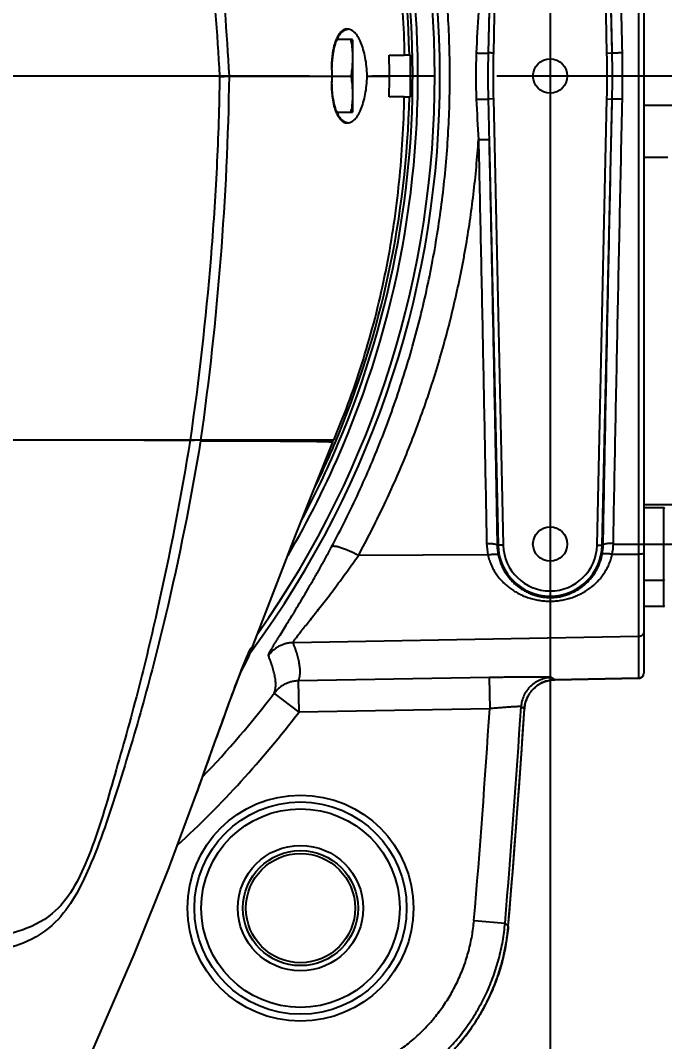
# Model space of a CAD drawing. Header units: millimetres. Extents: x 4086 to 8300, y 123 to 1549.
# Drawn here: x 7006.03 to 7021.51, y 458.27 to 482.81 of the extents above; entities that cross this region are included whole.
import ezdxf

# ---------------------------------------------------------------- set-up
doc = ezdxf.new("R2010")
doc.units = ezdxf.units.MM
doc.linetypes.add('CENTER', pattern=[0.6, 0.375, -0.075, 0.075, -0.075])
for name, color, linetype in [('中心线', 7, 'Continuous'), ('外形图', 7, 'Continuous'), ('尺寸标注', 7, 'Continuous')]:
    doc.layers.add(name, color=color, linetype=linetype)
doc.styles.add('思源黑', font='SourceHanSansCN-Normal.ttf')
doc.dimstyles.new('尺寸标注_1_4比例', dxfattribs={"dimtxt": 7, "dimasz": 6, "dimexe": 2, "dimexo": 1.5, "dimgap": 1, "dimtad": 1, "dimdec": 1, "dimlfac": 4, "dimdsep": 46, "dimtxsty": '思源黑', "dimcen": 0.09, "dimadec": 0, "dimazin": 0, "dimtp": 0.01, "dimtm": 0.01, "dimtfac": 1, "dimtdec": 1, "dimtofl": 0, "dimtmove": 0, "dimatfit": 3, "dimfxl": 1, "dimtolj": 1, "dimarcsym": 0})

# ---------------------------------------------------------------- blocks, each defined once
blk = doc.blocks.new('*D976')
at = {"layer": 'Defpoints', "color": 0}
for p in [(6980.264, 500.226), (7018.764, 492.726), (7018.764, 429.852)]:
    blk.add_point(p, dxfattribs=at)
at = {"layer": '尺寸标注', "color": 0, "lineweight": -2}
for p, q in [((6980.264, 498.726), (6980.264, 427.852)), ((7018.764, 491.226), (7018.764, 427.852)), ((6986.264, 429.852), (7012.764, 429.852))]:
    blk.add_line(p, q, dxfattribs=at)
at = {"layer": '尺寸标注', "color": 0}
for points in [[(6986.264, 430.852), (6986.264, 428.852), (6980.264, 429.852)], [(7012.764, 428.852), (7012.764, 430.852), (7018.764, 429.852)]]:
    blk.add_solid(points, dxfattribs=at)
at = {"layer": '尺寸标注', "color": 0, "insert": (6999.514, 434.414), "char_height": 7, "attachment_point": 5, "style": '思源黑'}
blk.add_mtext('\\A1;154', dxfattribs=at)
blk = doc.blocks.new('*D977')
at = {"layer": 'Defpoints', "color": 0}
for p in [(7018.764, 492.731), (7018.764, 470.221), (7046.821, 470.221)]:
    blk.add_point(p, dxfattribs=at)
at = {"layer": '尺寸标注', "color": 0, "lineweight": -2}
for p, q in [((7020.264, 492.731), (7048.821, 492.731)), ((7046.821, 486.731), (7046.821, 476.221)), ((7020.264, 470.221), (7048.821, 470.221))]:
    blk.add_line(p, q, dxfattribs=at)
at = {"layer": '尺寸标注', "color": 0}
for points in [[(7047.821, 486.731), (7045.821, 486.731), (7046.821, 492.731)], [(7045.821, 476.221), (7047.821, 476.221), (7046.821, 470.221)]]:
    blk.add_solid(points, dxfattribs=at)
at = {"layer": '尺寸标注', "color": 0, "insert": (7042.196, 481.476), "char_height": 7, "attachment_point": 5, "rotation": 90, "style": '思源黑'}
blk.add_mtext('\\A1;90', dxfattribs=at)

msp = doc.modelspace()

# ---------------------------------------------------------------- linework, layer by layer
at = {"layer": '中心线', "linetype": 'CENTER', "ltscale": 20}
msp.add_line((7036.9807, 481.4763), (6843.6609, 481.4763), dxfattribs=at)
at = {"layer": '外形图'}
for p, q in [((7020.8912, 495.9513), (7020.8912, 467.0012)), ((7021.014, 495.8266), (7021.014, 467.1262)), ((7017.5122, 492.7541), (7017.2742, 482.0309)), ((7017.6371, 492.7513), (7017.3991, 482.0282)), ((7020.1289, 482.0281), (7019.8909, 492.7513)), ((7020.2539, 482.0309), (7020.0159, 492.7541)), ((7017.2954, 483.0163), (7017.2742, 482.0309)), ((7014.0106, 482.3513), (7013.642, 482.3513)), ((7014.014, 482.3383), (7014.0106, 482.3513)), ((7014.014, 482.3383), (7014.014, 480.6142)), ((7020.1289, 482.0281), (7020.2539, 482.0309)), ((7020.255, 482.0309), (7020.2539, 482.0309)), ((7014.8931, 481.9763), (7015.2591, 481.9763)), ((7015.4061, 481.9763), (7015.2591, 481.9763)), ((7010.8194, 481.4763), (7000.5261, 481.4763)), ((7011.0472, 481.4763), (7013.9778, 481.4763)), ((7014.3674, 481.4763), (7014.9038, 481.4763)), ((7015.2591, 480.9763), (7014.8931, 480.9763)), ((7015.2591, 480.9763), (7015.4061, 480.9763)), ((7017.3991, 480.9244), (7017.2742, 480.9216)), ((7017.3991, 480.9244), (7017.6371, 470.2013)), ((7019.8909, 470.2013), (7020.1289, 480.9244)), ((7020.0159, 470.1985), (7020.2539, 480.9216)), ((7020.1289, 480.9244), (7020.2539, 480.9216)), ((7020.2548, 480.9216), (7020.2539, 480.9216)), ((7014.0106, 480.6013), (7013.642, 480.6013)), ((7014.0106, 480.6013), (7014.0118, 480.6056)), ((7014.0118, 480.6056), (7014.0129, 480.6099)), ((7014.0129, 480.6099), (7014.014, 480.6142)), ((7021.014, 480.7763), (7021.8389, 480.7763)), ((7017.2956, 479.9493), (7017.5122, 470.1985)), ((7013.5629, 472.7263), (7013.6698, 472.9875)), ((7013.553, 472.7263), (6998.935, 472.7263)), ((7008.9959, 472.7263), (7010.2193, 472.7263)), ((7011.9323, 472.7263), (7013.5629, 472.7263)), ((7013.5437, 472.6791), (7013.553, 472.7263)), ((7021.014, 471.1764), (7021.839, 471.1763)), ((7021.489, 471.1013), (7021.014, 471.1013)), ((7021.489, 471.1013), (7021.489, 468.7263)), ((7017.6371, 470.2013), (7017.4917, 470.198)), ((7019.8909, 470.2013), (7020.0373, 470.198)), ((7017.2683, 469.9666), (7014.156, 469.9553)), ((7020.8912, 469.9798), (7020.2542, 469.9775)), ((7021.489, 469.3513), (7021.014, 469.3513)), ((7021.489, 468.7263), (7021.014, 468.7263)), ((7020.8912, 468.0012), (7012.5871, 467.8563)), ((7011.5459, 467.6593), (7011.5591, 467.6846)), ((7011.5591, 467.6846), (7011.5616, 467.689)), ((7011.3211, 467.1248), (7011.3971, 467.2682)), ((7017.2976, 467.0185), (7012.7161, 466.9385)), ((7012.7292, 466.1888), (7012.7161, 466.9385)), ((7017.2976, 467.0185), (7017.3107, 466.2688)), ((7018.8794, 466.9661), (7020.8912, 467.0012)), ((7020.8912, 467.0012), (7018.8794, 466.9661)), ((7012.7292, 466.1888), (7012.1337, 466.6447)), ((7017.3107, 466.2688), (7012.7292, 466.1888)), ((7009.599, 462.4438), (7009.6038, 462.4561)), ((7016.9338, 461.1813), (7017.6808, 461.118)), ((7017.7567, 461.0405), (7017.6808, 461.118))]:
    msp.add_line(p, q, dxfattribs=at)
for points in [[(7011.571, 467.6465), (7011.6834, 467.9393), (7012.6454, 470.4291), (7013.5438, 472.6792)], [(7011.3815, 467.2779), (7011.4269, 467.3896), (7011.4692, 467.4902), (7011.5071, 467.5768), (7011.5385, 467.6442), (7011.5459, 467.6593)], [(7011.3971, 467.2682), (7011.4643, 467.4032), (7011.5201, 467.5238), (7011.5638, 467.6279), (7011.571, 467.6464)], [(7010.6998, 465.4382), (7010.7785, 465.6571), (7010.854, 465.8666), (7010.9262, 466.0661), (7010.9949, 466.2549), (7011.0599, 466.4323), (7011.1207, 466.5969), (7011.1776, 466.7493), (7011.2315, 466.8923), (7011.2835, 467.0281), (7011.3335, 467.1569), (7011.3815, 467.2779)], [(7020.8912, 467.0012), (7020.8935, 467.0013), (7020.8961, 467.0014), (7020.8986, 467.0015), (7020.9011, 467.0018), (7020.9036, 467.002), (7020.9061, 467.0023), (7020.9086, 467.0027), (7020.9111, 467.0031), (7020.9136, 467.0036), (7020.9161, 467.0041), (7020.9185, 467.0047), (7020.921, 467.0053), (7020.9234, 467.006), (7020.9258, 467.0067), (7020.9282, 467.0075), (7020.9306, 467.0083), (7020.933, 467.0092), (7020.9354, 467.0101), (7020.9377, 467.011), (7020.94, 467.012), (7020.9423, 467.0131), (7020.9446, 467.0142), (7020.9468, 467.0153), (7020.9491, 467.0165), (7020.9513, 467.0178), (7020.9534, 467.0191), (7020.9556, 467.0204), (7020.9577, 467.0217), (7020.9598, 467.0232), (7020.9619, 467.0246), (7020.9639, 467.0261), (7020.9659, 467.0276), (7020.9679, 467.0292), (7020.9698, 467.0308), (7020.9718, 467.0325), (7020.9736, 467.0342), (7020.9755, 467.0359), (7020.9773, 467.0377), (7020.9791, 467.0395), (7020.9808, 467.0413), (7020.9825, 467.0432), (7020.9841, 467.0451), (7020.9858, 467.047), (7020.9873, 467.049), (7020.9889, 467.051), (7020.9904, 467.053), (7020.9918, 467.0551), (7020.9933, 467.0572), (7020.9946, 467.0593), (7020.996, 467.0615), (7020.9973, 467.0636), (7020.9985, 467.0658), (7020.9997, 467.0681), (7021.0008, 467.0703), (7021.0019, 467.0726), (7021.003, 467.0749), (7021.004, 467.0772), (7021.005, 467.0795), (7021.0059, 467.0819), (7021.0068, 467.0842), (7021.0076, 467.0866), (7021.0084, 467.089), (7021.0091, 467.0915), (7021.0098, 467.0939), (7021.0104, 467.0963), (7021.011, 467.0988), (7021.0115, 467.1013), (7021.012, 467.1037), (7021.0124, 467.1062), (7021.0128, 467.1087), (7021.0131, 467.1112), (7021.0134, 467.1138), (7021.0136, 467.1163), (7021.0138, 467.1188), (7021.0139, 467.1213), (7021.014, 467.1238), (7021.014, 467.1262)], [(7018.1441, 466.2638), (7018.1447, 466.2733), (7018.1455, 466.2829), (7018.1465, 466.2926), (7018.1475, 466.3022), (7018.1487, 466.3119), (7018.15, 466.3215), (7018.1514, 466.3312), (7018.153, 466.3408), (7018.1547, 466.3504), (7018.1565, 466.36), (7018.1584, 466.3696), (7018.1605, 466.3791), (7018.1626, 466.3886), (7018.1649, 466.3981), (7018.1674, 466.4075), (7018.1699, 466.4169), (7018.1726, 466.4263), (7018.1753, 466.4356), (7018.1782, 466.4449), (7018.1812, 466.4541), (7018.1844, 466.4632), (7018.1876, 466.4724), (7018.191, 466.4814), (7018.1944, 466.4905), (7018.198, 466.4995), (7018.2018, 466.5084), (7018.2056, 466.5173), (7018.2096, 466.5262), (7018.2136, 466.535), (7018.2178, 466.5438), (7018.2221, 466.5525), (7018.2265, 466.5612), (7018.2311, 466.5698), (7018.2357, 466.5784), (7018.2405, 466.5868), (7018.2453, 466.5953), (7018.2503, 466.6036), (7018.2553, 466.6119), (7018.2605, 466.6201), (7018.2658, 466.6282), (7018.2712, 466.6363), (7018.2767, 466.6443), (7018.2822, 466.6522), (7018.2879, 466.6601), (7018.2937, 466.6679), (7018.2997, 466.6756), (7018.3057, 466.6833), (7018.3118, 466.6909), (7018.318, 466.6983), (7018.3243, 466.7058), (7018.3307, 466.7131), (7018.3372, 466.7204), (7018.3438, 466.7275), (7018.3504, 466.7346), (7018.3572, 466.7416), (7018.3641, 466.7485), (7018.371, 466.7553), (7018.378, 466.762), (7018.3851, 466.7686), (7018.3923, 466.7751), (7018.3995, 466.7815), (7018.4069, 466.7878), (7018.4143, 466.794), (7018.4219, 466.8002), (7018.4295, 466.8062), (7018.4372, 466.8122), (7018.4449, 466.818), (7018.4528, 466.8238), (7018.4607, 466.8295), (7018.4687, 466.835), (7018.4768, 466.8405), (7018.4849, 466.8458), (7018.4931, 466.851), (7018.5014, 466.8562), (7018.5097, 466.8612), (7018.5181, 466.8661), (7018.5265, 466.8709), (7018.535, 466.8755), (7018.5436, 466.8801), (7018.5522, 466.8846), (7018.5609, 466.8889), (7018.5696, 466.8932), (7018.5784, 466.8973), (7018.5873, 466.9013), (7018.5962, 466.9052), (7018.6051, 466.909), (7018.6142, 466.9126), (7018.6232, 466.9162), (7018.6323, 466.9196), (7018.6415, 466.9229), (7018.6506, 466.9261), (7018.6599, 466.9292), (7018.6691, 466.9322), (7018.6784, 466.935), (7018.6877, 466.9377), (7018.697, 466.9403), (7018.7064, 466.9427), (7018.7158, 466.9451), (7018.7253, 466.9473), (7018.7348, 466.9494), (7018.7443, 466.9514), (7018.7539, 466.9533), (7018.7634, 466.955), (7018.7731, 466.9566), (7018.7827, 466.9581), (7018.7924, 466.9595), (7018.802, 466.9607), (7018.8117, 466.9618), (7018.8214, 466.9628), (7018.8311, 466.9637), (7018.8408, 466.9644), (7018.8505, 466.965), (7018.8602, 466.9655), (7018.8699, 466.9658), (7018.8794, 466.9661)], [(7017.7568, 461.0405), (7017.7967, 461.5154), (7017.8357, 461.9904), (7017.8737, 462.4654), (7017.9108, 462.9403), (7017.947, 463.4153), (7017.9822, 463.8901), (7018.0164, 464.365), (7018.0498, 464.8398), (7018.0821, 465.3146), (7018.1136, 465.7893), (7018.1441, 466.2638)], [(7010.2491, 464.1846), (7010.3491, 464.4614), (7010.4432, 464.7229), (7010.6998, 465.4382)], [(7007.5646, 457.5883), (7008.7625, 460.3639), (7009.6038, 462.4561)], [(7016.5983, 458.2424), (7016.6243, 458.2734), (7016.65, 458.3047), (7016.6754, 458.3361), (7016.7006, 458.3678), (7016.7255, 458.3997), (7016.7502, 458.4318), (7016.7747, 458.4641), (7016.7988, 458.4966), (7016.8227, 458.5292), (7016.8464, 458.5621), (7016.8698, 458.5952), (7016.8929, 458.6284), (7016.9157, 458.6619), (7016.9382, 458.6955), (7016.9605, 458.7292), (7016.9825, 458.7632), (7017.0042, 458.7973), (7017.0257, 458.8317), (7017.0469, 458.8662), (7017.0678, 458.9009), (7017.0884, 458.9357), (7017.1087, 458.9707), (7017.1288, 459.0059), (7017.1485, 459.0412), (7017.168, 459.0767), (7017.1872, 459.1124), (7017.2061, 459.1482), (7017.2247, 459.1841), (7017.243, 459.2202), (7017.261, 459.2564), (7017.2787, 459.2928), (7017.2962, 459.3294), (7017.3133, 459.3661), (7017.3302, 459.4029), (7017.3467, 459.4399), (7017.363, 459.477), (7017.3789, 459.5142), (7017.3945, 459.5515), (7017.4099, 459.589), (7017.4249, 459.6266), (7017.4396, 459.6643), (7017.454, 459.7021), (7017.4682, 459.74), (7017.482, 459.7781), (7017.4955, 459.8163), (7017.5087, 459.8546), (7017.5215, 459.8929), (7017.5341, 459.9314), (7017.5464, 459.97), (7017.5583, 460.0087), (7017.5699, 460.0475), (7017.5812, 460.0864), (7017.5922, 460.1253), (7017.6029, 460.1644), (7017.6133, 460.2035), (7017.6233, 460.2428), (7017.6331, 460.2821), (7017.6425, 460.3215), (7017.6516, 460.3609), (7017.6604, 460.4005), (7017.6688, 460.4401), (7017.6769, 460.4797), (7017.6847, 460.5195), (7017.6922, 460.5593), (7017.6994, 460.5991), (7017.7062, 460.639), (7017.7128, 460.679), (7017.719, 460.719), (7017.7248, 460.7591), (7017.7304, 460.7992), (7017.7356, 460.8394), (7017.7405, 460.8796), (7017.7451, 460.9198), (7017.7493, 460.9601), (7017.7532, 461.0004), (7017.7568, 461.0405)]]:
    msp.add_lwpolyline(points, dxfattribs=at)
for centre, radius in [((7018.764, 481.4763), 0.4125), ((7018.764, 470.2263), 0.4125), ((7012.764, 461.4763), 2.7165), ((7012.764, 461.4763), 2.5511), ((7012.764, 461.4763), 2.3858), ((7012.764, 461.4763), 1.5073), ((7012.764, 461.4763), 1.3824), ((7012.764, 461.4763), 1.3125)]:
    msp.add_circle(centre, radius, dxfattribs=at)
for centre, radius, start, end in [((6992.764, 481.4763), 23.3524, 323.61323, 36.38561), ((6992.764, 481.4763), 23.2275, 324.77984, 35.227), ((6992.764, 481.4763), 22.8218, 337.04853, 30.339), ((6992.764, 481.4763), 22.6968, 337.05032, 28.08051), ((6992.764, 481.4763), 22.6214, 1.26651, 26.07635), ((7067.2154, 479.802), 50.2768, 176.33992, 177.45982), ((7014.547, 481.9532), 0.9889, 156.24134, 157.9456), ((7010.3906, 481.7967), 3.6297, 7.48154, 8.78829), ((7029.4347, 481.4783), 12.4589, 177.46056, 182.58046), ((7042.2636, 481.476), 24.9955, 178.72792, 181.27088), ((6995.2638, 481.4763), 24.9963, 358.72854, 1.27146), ((6995.0278, 481.4808), 25.2333, 358.73018, 1.24922), ((6995.3018, 481.4783), 25.2048, 358.72306, 1.25642), ((6984.9682, 481.0822), 29.9382, 0.75425, 1.71138), ((6992.764, 481.4763), 22.6476, 358.73496, 1.26504), ((6995.2638, 481.4763), 24.8712, 358.72854, 1.27146), ((6984.9682, 481.8704), 29.9382, 358.28862, 359.24575), ((6992.764, 481.4763), 22.6214, 337.05424, 358.73349), ((7066.9761, 483.1698), 50.0384, 182.58005, 183.68924), ((7014.5463, 480.9991), 0.9881, 202.05543, 203.76094), ((7010.3906, 481.1558), 3.6297, 351.21171, 352.51846), ((6992.764, 481.4763), 22.8218, 329.68117, 337.04805), ((6992.764, 481.4763), 22.6968, 331.97271, 337.04983), ((6992.764, 481.4763), 22.6214, 334.06962, 337.05376), ((7021.489, 471.0763), 0.025, 0, 90), ((7018.7458, 470.2713), 1.5086, 181.06946, 191.65383), ((7018.7654, 470.2208), 1.2739, 181.02323, 191.55338), ((7018.764, 470.2263), 1.2521, 181.27146, 358.72854), ((7018.764, 470.2263), 1.1272, 181.27146, 358.72854), ((7018.7636, 470.2208), 1.2739, 348.8624, 358.97627), ((7018.7746, 470.2714), 1.5086, 348.76537, 358.93012), ((7021.489, 469.3763), 0.025, 270, 0), ((7021.489, 468.7513), 0.025, 270, 0), ((7010.3384, 468.1211), 1.3208, 339.16896, 340.51799), ((7020.8891, 467.1262), 0.1249, 270.99042, 359.98034), ((6992.764, 481.4763), 24.3959, 316.33032, 322.55844), ((6992.764, 481.4763), 25.1459, 312.68069, 322.55844), ((6776.1507, 481.5799), 241.6456, 355.157592, 356.367199), ((6776.1538, 481.58), 242.3922, 355.157499, 356.389412), ((6776.334, 481.5667), 242.2937, 355.14031, 356.378891), ((6694.7069, 578.1104), 335.4781, 340.148049, 340.325993)]:
    msp.add_arc(centre, radius, start, end, dxfattribs=at)
for points, knots in [([(7005.3999, 502.409), (7005.5871, 502.3525), (7005.8727, 502.2406), (7006.2399, 502.0206), (7006.5349, 501.7841), (7006.8379, 501.4558), (7007.1392, 501.0107), (7007.4234, 500.4476), (7007.6379, 499.9121), (7007.8037, 499.4518), (7007.967, 498.9742), (7008.1623, 498.3673), (7008.3812, 497.629), (7008.6575, 496.6322), (7008.9777, 495.3746), (7009.3275, 493.8543), (7009.6467, 492.3252), (7010.0346, 490.2772), (7010.4499, 487.7036), (7010.828, 484.5977), (7010.9901, 482.5176), (7011.0472, 481.4763)], [0, 0, 0, 0, 0.0263132, 0.0409617, 0.0574863, 0.0770058, 0.1008637, 0.1295655, 0.1617146, 0.1784516, 0.1953936, 0.2296437, 0.2642331, 0.2990144, 0.3688452, 0.4388497, 0.5089314, 0.5790488, 0.719333, 0.8596601, 1, 1, 1, 1]), ([(7005.1963, 502.1105), (7005.292, 502.0834), (7005.4872, 502.0208), (7005.7832, 501.9019), (7006.091, 501.743), (7006.413, 501.526), (7006.678, 501.2833), (7006.8881, 501.0357), (7007.0494, 500.8063), (7007.2036, 500.5407), (7007.4016, 500.1345), (7007.5723, 499.6934), (7007.7301, 499.2338), (7007.8847, 498.7587), (7008.0687, 498.156), (7008.274, 497.4236), (7008.5324, 496.4361), (7008.8315, 495.1914), (7009.1586, 493.6881), (7009.4583, 492.1772), (7009.7335, 490.6608), (7009.9851, 489.1397), (7010.2878, 487.106), (7010.5996, 484.5539), (7010.7621, 482.503), (7010.8187, 481.4763)], [0, 0, 0, 0, 0.0135008, 0.0278092, 0.0432562, 0.0604471, 0.0803713, 0.0918113, 0.1044718, 0.1184023, 0.1334537, 0.1657748, 0.182519, 0.199435, 0.2335946, 0.2680577, 0.3026861, 0.3721761, 0.4418196, 0.5115318, 0.5812764, 0.6510406, 0.72082, 0.8604033, 1, 1, 1, 1]), ([(7013.5111, 470.1579), (7013.7408, 470.5856), (7014.1747, 471.4567), (7014.7454, 472.8024), (7015.234, 474.1844), (7015.6377, 475.5972), (7015.9544, 477.0352), (7016.1824, 478.493), (7016.3207, 479.9643), (7016.3688, 481.4426), (7016.326, 482.9208), (7016.1924, 484.3921), (7015.9688, 485.8501), (7015.6565, 487.2886), (7015.2575, 488.7015), (7014.7743, 490.0837), (7014.2083, 491.431), (7013.7765, 492.3037), (7013.5475, 492.7327)], [0, 0, 0, 0, 0.0619727, 0.1241343, 0.1864662, 0.2489497, 0.311566, 0.3743057, 0.4371635, 0.50008, 0.5629792, 0.62581, 0.6885385, 0.7511376, 0.8135782, 0.8758196, 0.93793, 1, 1, 1, 1]), ([(7020.255, 482.0309), (7020.2354, 482.9306), (7020.2066, 484.2792), (7020.1693, 486.0757), (7020.142, 487.4191), (7020.1153, 488.7588), (7020.0893, 490.0941), (7020.0639, 491.4255), (7020.0471, 492.3118), (7020.0387, 492.7546)], [0, 0, 0, 0, 0.2517047, 0.3772772, 0.5025852, 0.6275484, 0.7520453, 0.8761454, 1, 1, 1, 1]), ([(7020.5006, 482.031), (7020.4809, 482.9272), (7020.4521, 484.2705), (7020.4148, 486.0601), (7020.3875, 487.3984), (7020.3607, 488.7328), (7020.3347, 490.063), (7020.3093, 491.3892), (7020.2926, 492.2721), (7020.2843, 492.7132)], [0, 0, 0, 0, 0.2517067, 0.3772796, 0.5025861, 0.6275494, 0.7520442, 0.8761442, 1, 1, 1, 1]), ([(7013.6698, 489.965), (7013.9284, 489.3338), (7014.3828, 488.044), (7014.8687, 486.0515), (7015.1647, 484.0226), (7015.2457, 482.6582), (7015.2591, 481.9763)], [0, 0, 0, 0, 0.2498787, 0.4999545, 0.7501343, 1, 1, 1, 1]), ([(7013.6259, 482.3535), (7013.642, 482.3922), (7013.6758, 482.4613), (7013.7311, 482.5354), (7013.774, 482.5725), (7013.7977, 482.5883), (7013.8154, 482.5978), (7013.8332, 482.6055), (7013.8485, 482.6094), (7013.8605, 482.6128), (7013.8696, 482.6148), (7013.8794, 482.6132), (7013.8852, 482.6098), (7013.8881, 482.6077)], [0, 0, 0, 0, 0.3216426, 0.5867922, 0.7008651, 0.7540398, 0.8050617, 0.8543281, 0.9020943, 0.9258936, 0.9493345, 0.9731282, 1, 1, 1, 1]), ([(7013.6419, 482.3516), (7013.6575, 482.387), (7013.6901, 482.4505), (7013.7497, 482.5291), (7013.8064, 482.5743), (7013.8531, 482.5945), (7013.8765, 482.5992), (7013.8881, 482.6004)], [0, 0, 0, 0, 0.3179291, 0.58407, 0.8055994, 0.9043496, 1, 1, 1, 1]), ([(7013.8881, 482.6004), (7013.8896, 482.6006), (7013.8953, 482.601), (7013.9011, 482.6013), (7013.9052, 482.6013)], [0, 0, 0, 0, 0.270254, 1, 1, 1, 1]), ([(7014.3674, 481.4763), (7014.3654, 481.5522), (7014.3556, 481.701), (7014.3243, 481.9151), (7014.2783, 482.1099), (7014.2199, 482.2782), (7014.1519, 482.4151), (7014.0766, 482.5175), (7013.9952, 482.5839), (7013.9333, 482.6013), (7013.9052, 482.6013)], [0, 0, 0, 0, 0.176634, 0.3461904, 0.502583, 0.6412853, 0.7595745, 0.856742, 0.9347722, 1, 1, 1, 1]), ([(7013.5218, 481.5891), (7013.5218, 481.6259), (7013.5188, 481.6808), (7013.5171, 481.7537), (7013.5197, 481.8247), (7013.5288, 481.9109), (7013.5406, 482.0113), (7013.5557, 482.1069), (7013.5805, 482.2215), (7013.605, 482.3033), (7013.6259, 482.3535)], [0, 0, 0, 0, 0.1420562, 0.2124757, 0.2815647, 0.4163148, 0.5469024, 0.6719822, 0.7901267, 1, 1, 1, 1]), ([(7013.5214, 481.6109), (7013.5214, 481.6196), (7013.5205, 481.6368), (7013.5204, 481.6626), (7013.5216, 481.6882), (7013.5226, 481.7222), (7013.5247, 481.7643), (7013.529, 481.8305), (7013.5363, 481.9111), (7013.5521, 482.0327), (7013.5787, 482.1716), (7013.6111, 482.2769), (7013.6304, 482.3245)], [0, 0, 0, 0, 0.035664, 0.0711973, 0.106616, 0.1418663, 0.2118178, 0.2809236, 0.4160289, 0.5461252, 0.7876125, 1, 1, 1, 1]), ([(7013.6259, 482.3535), (7013.6267, 482.3511), (7013.6294, 482.3417), (7013.6306, 482.3318), (7013.6304, 482.3245)], [0, 0, 0, 0, 0.2581334, 1, 1, 1, 1]), ([(7016.988, 482.0303), (7017.0057, 482.0298), (7017.0408, 482.029), (7017.0843, 482.0283), (7017.1182, 482.0279), (7017.1421, 482.0277), (7017.1648, 482.0276), (7017.1858, 482.0276), (7017.2051, 482.0277), (7017.2222, 482.0279), (7017.2352, 482.0281), (7017.2443, 482.0283), (7017.2503, 482.0286), (7017.2556, 482.0288), (7017.2603, 482.029), (7017.2643, 482.0293), (7017.2676, 482.0296), (7017.2703, 482.0299), (7017.2722, 482.0302), (7017.2734, 482.0305), (7017.274, 482.0307), (7017.2741, 482.0309), (7017.2742, 482.031)], [0, 0, 0, 0, 0.1853372, 0.3680008, 0.4557386, 0.5397466, 0.6190748, 0.6928261, 0.7601669, 0.8203369, 0.872658, 0.8956878, 0.9165426, 0.9351643, 0.951502, 0.9655117, 0.9771576, 0.9864138, 0.993268, 0.9977379, 0.9991158, 1, 1, 1, 1]), ([(7017.3991, 482.0281), (7017.3911, 482.0284), (7017.3753, 482.0287), (7017.3524, 482.0292), (7017.3313, 482.0297), (7017.3151, 482.0301), (7017.3036, 482.0303), (7017.2963, 482.0305), (7017.29, 482.0306), (7017.2847, 482.0307), (7017.2805, 482.0308), (7017.2776, 482.0309), (7017.2759, 482.0309), (7017.2751, 482.0309), (7017.2745, 482.0309), (7017.2743, 482.0309), (7017.2742, 482.0309)], [0, 0, 0, 0, 0.19298, 0.3787063, 0.5501999, 0.7010154, 0.7668611, 0.8254846, 0.8763337, 0.9189295, 0.9528708, 0.9778381, 0.9868793, 0.9935962, 0.9979723, 1, 1, 1, 1]), ([(7020.5006, 482.031), (7020.4847, 482.0306), (7020.4536, 482.03), (7020.4153, 482.0294), (7020.3861, 482.0291), (7020.3656, 482.0289), (7020.3465, 482.0288), (7020.3288, 482.0288), (7020.3127, 482.0288), (7020.2984, 482.0289), (7020.286, 482.0291), (7020.2769, 482.0293), (7020.2706, 482.0295), (7020.2668, 482.0296), (7020.2634, 482.0298), (7020.2607, 482.03), (7020.2584, 482.0302), (7020.2568, 482.0304), (7020.2558, 482.0306), (7020.2552, 482.0308), (7020.2551, 482.0309), (7020.255, 482.0309)], [0, 0, 0, 0, 0.1937325, 0.3796849, 0.4675925, 0.551032, 0.6292363, 0.7014865, 0.767119, 0.8255311, 0.8761873, 0.9186248, 0.9366381, 0.9524585, 0.9660516, 0.9773883, 0.986447, 0.9932157, 0.9977011, 0.9991079, 1, 1, 1, 1]), ([(7014.014, 481.9138), (7014.014, 481.804), (7014.0037, 481.6575), (7013.9834, 481.5125), (7013.9778, 481.4763)], [0, 0, 0, 0, 0.7495655, 1, 1, 1, 1]), ([(7017.3991, 482.0282), (7017.3971, 481.9362), (7017.394, 481.7523), (7017.3924, 481.4763), (7017.3939, 481.2003), (7017.397, 481.0164), (7017.3991, 480.9244)], [0, 0, 0, 0, 0.2499998, 0.5000002, 0.7500002, 1, 1, 1, 1]), ([(7013.5242, 481.4763), (7013.5233, 481.4987), (7013.5223, 481.5324), (7013.522, 481.5717), (7013.5219, 481.5942), (7013.5213, 481.6053), (7013.5214, 481.6109)], [0, 0, 0, 0, 0.5008992, 0.7507891, 0.8754927, 1, 1, 1, 1]), ([(7010.8194, 481.4763), (7010.809, 480.7444), (7010.7621, 479.2809), (7010.5686, 476.359), (7010.3222, 474.1749), (7010.1106, 472.7263)], [0, 0, 0, 0, 0.2499851, 0.4999764, 1, 1, 1, 1]), ([(7011.0468, 481.4763), (7011.0268, 480.0131), (7010.8856, 477.0874), (7010.5679, 474.1758), (7010.3626, 472.7267)], [0, 0, 0, 0, 0.4999473, 1, 1, 1, 1]), ([(7010.819, 481.4708), (7010.8247, 481.4692), (7010.8365, 481.4669), (7010.8601, 481.4674), (7010.8888, 481.4671), (7010.9221, 481.4679), (7010.9534, 481.4692), (7010.9819, 481.4709), (7011.0071, 481.473), (7011.0284, 481.4753), (7011.0414, 481.477), (7011.0472, 481.4763)], [0, 0, 0, 0, 0.0780622, 0.1557568, 0.3085132, 0.4551603, 0.5927227, 0.7184103, 0.8296808, 0.9243055, 1, 1, 1, 1]), ([(7013.6259, 480.5991), (7013.605, 480.6493), (7013.5711, 480.7621), (7013.5437, 480.9109), (7013.5288, 481.0418), (7013.5193, 481.146), (7013.5143, 481.2535), (7013.5182, 481.3262), (7013.5218, 481.3627)], [0, 0, 0, 0, 0.2101451, 0.4534931, 0.5843202, 0.7190902, 0.8579557, 1, 1, 1, 1]), ([(7013.6304, 480.628), (7013.6112, 480.6756), (7013.5787, 480.7808), (7013.546, 480.9517), (7013.531, 481.0902), (7013.5247, 481.1876), (7013.5227, 481.2297), (7013.5216, 481.2637), (7013.5204, 481.2893), (7013.5205, 481.3151), (7013.5214, 481.3323), (7013.5214, 481.3409)], [0, 0, 0, 0, 0.2124104, 0.4539043, 0.7190614, 0.7881692, 0.8581237, 0.8933759, 0.928797, 0.964333, 1, 1, 1, 1]), ([(7013.5214, 481.3409), (7013.5213, 481.3465), (7013.5219, 481.3578), (7013.522, 481.3803), (7013.5223, 481.4198), (7013.5233, 481.4537), (7013.5242, 481.4763)], [0, 0, 0, 0, 0.1245023, 0.2492028, 0.4990915, 1, 1, 1, 1]), ([(7013.9052, 480.3513), (7013.9333, 480.3513), (7013.9952, 480.3686), (7014.0766, 480.4351), (7014.1519, 480.5374), (7014.2199, 480.6743), (7014.2783, 480.8427), (7014.3243, 481.0374), (7014.3556, 481.2516), (7014.3654, 481.4003), (7014.3674, 481.4763)], [0, 0, 0, 0, 0.0652278, 0.143258, 0.2404255, 0.3587147, 0.497417, 0.6538096, 0.823366, 1, 1, 1, 1]), ([(7013.9778, 481.4763), (7013.9834, 481.44), (7014.0037, 481.2951), (7014.014, 481.1485), (7014.014, 481.0388)], [0, 0, 0, 0, 0.2504346, 1, 1, 1, 1]), ([(7013.6698, 472.9875), (7013.9284, 473.6187), (7014.3828, 474.9085), (7014.8687, 476.901), (7015.1647, 478.9299), (7015.2457, 480.2943), (7015.2591, 480.9763)], [0, 0, 0, 0, 0.2498787, 0.4999545, 0.7501344, 1, 1, 1, 1]), ([(7016.9884, 480.9173), (7017.006, 480.9178), (7017.0411, 480.9185), (7017.0844, 480.9194), (7017.1182, 480.9201), (7017.1421, 480.9205), (7017.1647, 480.9209), (7017.1857, 480.9212), (7017.2049, 480.9215), (7017.222, 480.9217), (7017.237, 480.9219), (7017.2479, 480.9219), (7017.2555, 480.922), (7017.2602, 480.922), (7017.2642, 480.9219), (7017.2676, 480.9219), (7017.2703, 480.9219), (7017.2721, 480.9218), (7017.2732, 480.9218), (7017.2737, 480.9217), (7017.2741, 480.9217), (7017.2743, 480.9216), (7017.2744, 480.9216)], [0, 0, 0, 0, 0.18503, 0.3674094, 0.4550323, 0.5389531, 0.6182274, 0.6919637, 0.7593322, 0.8195751, 0.8720151, 0.9160626, 0.9347805, 0.9512226, 0.9653426, 0.9771009, 0.9864654, 0.9934107, 0.9959707, 0.9979208, 0.9992618, 1, 1, 1, 1]), ([(7017.2742, 480.9216), (7017.276, 480.8406), (7017.2797, 480.6785), (7017.285, 480.4354), (7017.2904, 480.1923), (7017.294, 480.0303), (7017.2958, 479.9493)], [0, 0, 0, 0, 0.2499942, 0.4999966, 0.7499962, 1, 1, 1, 1]), ([(7020.0373, 470.198), (7020.0538, 471.084), (7020.0792, 472.4155), (7020.1142, 474.1938), (7020.1411, 475.534), (7020.1685, 476.8774), (7020.1965, 478.2236), (7020.2252, 479.5719), (7020.2449, 480.4716), (7020.2548, 480.9216)], [0, 0, 0, 0, 0.2478456, 0.3724888, 0.4974892, 0.6227787, 0.7483169, 0.8740872, 1, 1, 1, 1]), ([(7020.5004, 480.9166), (7020.4845, 480.917), (7020.4534, 480.9176), (7020.4083, 480.9186), (7020.3667, 480.9195), (7020.3349, 480.9202), (7020.3125, 480.9206), (7020.2982, 480.9209), (7020.2858, 480.9211), (7020.2754, 480.9213), (7020.268, 480.9215), (7020.2632, 480.9215), (7020.2604, 480.9216), (7020.2582, 480.9216), (7020.2566, 480.9216), (7020.2555, 480.9216), (7020.255, 480.9216), (7020.2548, 480.9216)], [0, 0, 0, 0, 0.1938732, 0.3799689, 0.5514486, 0.7020119, 0.7676852, 0.8261264, 0.8767974, 0.9192318, 0.953039, 0.9666069, 0.9779076, 0.9869152, 0.9936091, 0.9979737, 1, 1, 1, 1]), ([(7020.2829, 470.2432), (7020.2993, 471.125), (7020.3247, 472.4503), (7020.3597, 474.2203), (7020.3865, 475.5543), (7020.4139, 476.8914), (7020.4419, 478.2312), (7020.4707, 479.5732), (7020.4904, 480.4687), (7020.5004, 480.9166)], [0, 0, 0, 0, 0.2478474, 0.3724906, 0.4974906, 0.6227799, 0.748317, 0.8740868, 1, 1, 1, 1]), ([(7013.6259, 480.5991), (7013.6267, 480.6015), (7013.6294, 480.6109), (7013.6306, 480.6208), (7013.6304, 480.628)], [0, 0, 0, 0, 0.2581334, 1, 1, 1, 1]), ([(7013.8881, 480.3448), (7013.8817, 480.3449), (7013.8731, 480.3395), (7013.8603, 480.3386), (7013.8513, 480.3414), (7013.8425, 480.3448), (7013.8304, 480.3488), (7013.8152, 480.3545), (7013.7977, 480.3643), (7013.7739, 480.38), (7013.7448, 480.4052), (7013.7122, 480.4426), (7013.6686, 480.5059), (7013.642, 480.5603), (7013.6259, 480.5991)], [0, 0, 0, 0, 0.0488876, 0.0723173, 0.0960789, 0.120456, 0.1446685, 0.1936332, 0.2447942, 0.298034, 0.4121951, 0.5384295, 0.6781057, 1, 1, 1, 1]), ([(7013.8881, 480.3521), (7013.8765, 480.3533), (7013.8531, 480.3581), (7013.8064, 480.3782), (7013.7497, 480.4234), (7013.6901, 480.5021), (7013.6575, 480.5655), (7013.6419, 480.6009)], [0, 0, 0, 0, 0.0956506, 0.1944009, 0.4159287, 0.6820705, 1, 1, 1, 1]), ([(7013.9052, 480.3513), (7013.9011, 480.3513), (7013.8953, 480.3516), (7013.8896, 480.352), (7013.8881, 480.3521)], [0, 0, 0, 0, 0.7297253, 1, 1, 1, 1]), ([(7014.156, 469.9553), (7014.3636, 470.336), (7014.7587, 471.1098), (7015.2879, 472.3024), (7015.7525, 473.5248), (7016.1506, 474.7733), (7016.4257, 475.8318), (7016.588, 476.5805), (7016.672, 477.0106), (7016.7895, 477.6581), (7016.9332, 478.6362), (7017.0133, 479.5115), (7017.0414, 479.9501)], [0, 0, 0, 0, 0.1240811, 0.2484729, 0.3731503, 0.498087, 0.6232564, 0.6859258, 0.7172796, 0.7486456, 0.8742273, 1, 1, 1, 1]), ([(7017.0414, 479.9501), (7017.0576, 479.9505), (7017.0896, 479.9511), (7017.129, 479.9517), (7017.1593, 479.952), (7017.1805, 479.9521), (7017.2003, 479.9522), (7017.2187, 479.9522), (7017.2355, 479.9521), (7017.2504, 479.9519), (7017.2633, 479.9517), (7017.2728, 479.9514), (7017.2793, 479.9511), (7017.2834, 479.9509), (7017.2869, 479.9507), (7017.2898, 479.9504), (7017.2921, 479.9502), (7017.2938, 479.9499), (7017.2949, 479.9497), (7017.2954, 479.9494), (7017.2956, 479.9493), (7017.2956, 479.9493)], [0, 0, 0, 0, 0.1918786, 0.3770311, 0.464847, 0.5483526, 0.6267451, 0.6992712, 0.7652346, 0.8240024, 0.8750118, 0.9177764, 0.9359375, 0.9518925, 0.9656057, 0.9770472, 0.9861958, 0.9930417, 0.9975992, 0.9990485, 1, 1, 1, 1]), ([(7017.0414, 479.9501), (7017.0503, 479.5427), (7017.0679, 478.7284), (7017.0936, 477.508), (7017.1188, 476.2898), (7017.1517, 474.6706), (7017.1917, 472.6554), (7017.2224, 471.0454), (7017.2374, 470.2432)], [0, 0, 0, 0, 0.125928, 0.2516615, 0.3771706, 0.502442, 0.7520704, 1, 1, 1, 1]), ([(7017.2956, 479.9493), (7017.3045, 479.5399), (7017.3221, 478.722), (7017.3478, 477.496), (7017.373, 476.2722), (7017.4059, 474.6457), (7017.446, 472.6212), (7017.4767, 471.0039), (7017.4917, 470.198)], [0, 0, 0, 0, 0.1259281, 0.251662, 0.3771722, 0.5024436, 0.7520721, 1, 1, 1, 1]), ([(7021.014, 479.5254), (7021.1099, 479.5254), (7021.3015, 479.5257), (7021.4932, 479.5257), (7021.589, 479.5257)], [0, 0, 0, 0, 0.5, 1, 1, 1, 1]), ([(7010.1117, 472.7263), (7009.8877, 471.3412), (7009.4884, 469.2751), (7008.8349, 466.5592), (7008.2677, 464.5623), (7007.7498, 462.782), (7007.0367, 461.3718), (7006.0131, 460.8864), (7005.4409, 460.7906), (7005.1775, 460.7509)], [0, 0, 0, 0, 0.3076479, 0.460868, 0.6129192, 0.7612082, 0.8726041, 0.9415832, 1, 1, 1, 1]), ([(7010.3641, 472.7086), (7010.1287, 471.2965), (7009.7074, 469.1911), (7009.0045, 466.4281), (7008.3951, 464.4074), (7007.8, 462.6047), (7007.0945, 461.2195), (7006.1717, 460.6035), (7005.6223, 460.4902), (7005.3767, 460.4505)], [0, 0, 0, 0, 0.3105598, 0.4652127, 0.6185721, 0.7675031, 0.8795797, 0.9460302, 1, 1, 1, 1]), ([(7010.3641, 472.7086), (7010.7051, 472.708), (7011.208, 472.707), (7011.8633, 472.7051), (7012.3174, 472.7037), (7012.7318, 472.7005), (7013.0485, 472.699), (7013.2659, 472.6927), (7013.4002, 472.6957), (7013.4775, 472.6786), (7013.5378, 472.6917), (7013.5437, 472.6796)], [0, 0, 0, 0, 0.3216171, 0.4743552, 0.6182571, 0.7498352, 0.8657476, 0.9156558, 0.9573157, 0.987286, 1, 1, 1, 1]), ([(7013.5437, 472.6796), (7013.5437, 472.6796), (7013.5438, 472.6794), (7013.5438, 472.6792), (7013.5438, 472.6792)], [0, 0, 0, 0, 0.5084216, 1, 1, 1, 1]), ([(7011.9931, 467.5467), (7011.9929, 467.5472), (7011.9927, 467.5484), (7011.9926, 467.5504), (7011.9928, 467.5528), (7011.9935, 467.5568), (7011.9952, 467.5627), (7011.9982, 467.571), (7012.0022, 467.5808), (7012.0096, 467.597), (7012.0217, 467.621), (7012.0397, 467.6542), (7012.0619, 467.6933), (7012.0881, 467.7382), (7012.1181, 467.7886), (7012.1519, 467.8443), (7012.1891, 467.9052), (7012.2296, 467.971), (7012.2896, 468.0681), (7012.3715, 468.2002), (7012.4768, 468.3706), (7012.5906, 468.5561), (7012.7112, 468.755), (7012.8375, 468.966), (7012.968, 469.1878), (7013.1018, 469.4192), (7013.2377, 469.659), (7013.3748, 469.9059), (7013.4657, 470.0732), (7013.5111, 470.1579)], [0, 0, 0, 0, 0.0005362, 0.0011901, 0.0019774, 0.0029063, 0.0052047, 0.0081047, 0.0116122, 0.015729, 0.0257919, 0.038297, 0.0532031, 0.0704189, 0.0898554, 0.1114296, 0.135065, 0.1606729, 0.1881537, 0.2483403, 0.3148729, 0.3870618, 0.4642356, 0.545765, 0.6310978, 0.7196959, 0.8110385, 0.9046346, 1, 1, 1, 1]), ([(7014.156, 469.9553), (7014.1173, 469.9751), (7014.0413, 470.0124), (7013.9465, 470.0552), (7013.8735, 470.0856), (7013.8221, 470.1056), (7013.7736, 470.1233), (7013.7281, 470.1384), (7013.6861, 470.1509), (7013.6479, 470.1607), (7013.6138, 470.1676), (7013.588, 470.1712), (7013.5696, 470.1724), (7013.5576, 470.1726), (7013.5468, 470.172), (7013.5371, 470.1707), (7013.5287, 470.1687), (7013.5216, 470.1659), (7013.5157, 470.1624), (7013.5125, 470.1594), (7013.5111, 470.1579)], [0, 0, 0, 0, 0.1886924, 0.3678929, 0.4522346, 0.5322194, 0.6072596, 0.6768152, 0.7404023, 0.7976039, 0.8480845, 0.8916146, 0.9107465, 0.9281287, 0.9437906, 0.9577885, 0.9702168, 0.9812252, 0.9910429, 1, 1, 1, 1]), ([(7017.2374, 470.2432), (7017.2537, 470.2435), (7017.2856, 470.2436), (7017.3321, 470.2418), (7017.3751, 470.2382), (7017.408, 470.2337), (7017.4313, 470.2291), (7017.4462, 470.2255), (7017.4592, 470.2216), (7017.4702, 470.2174), (7017.479, 470.213), (7017.4848, 470.2089), (7017.4882, 470.2055), (7017.49, 470.2031), (7017.4912, 470.2006), (7017.4916, 470.1989), (7017.4917, 470.198)], [0, 0, 0, 0, 0.1835473, 0.3608471, 0.5254505, 0.6714799, 0.7359402, 0.7939847, 0.8452055, 0.8893289, 0.9262739, 0.9562736, 0.9689157, 0.9802098, 0.9904414, 1, 1, 1, 1]), ([(7020.2829, 470.2432), (7020.267, 470.2434), (7020.236, 470.2433), (7020.1909, 470.2413), (7020.1493, 470.2376), (7020.1176, 470.233), (7020.0952, 470.2285), (7020.0809, 470.2249), (7020.0684, 470.221), (7020.0579, 470.2169), (7020.0495, 470.2126), (7020.0439, 470.2086), (7020.0407, 470.2053), (7020.039, 470.2029), (7020.0378, 470.2005), (7020.0374, 470.1988), (7020.0373, 470.198)], [0, 0, 0, 0, 0.1850124, 0.3628271, 0.5272697, 0.6727444, 0.736865, 0.7945708, 0.8454834, 0.8893563, 0.9261336, 0.9560702, 0.9687247, 0.9800604, 0.9903586, 1, 1, 1, 1]), ([(7021.014, 470.0059), (7021.014, 470.005), (7021.0135, 470.0031), (7021.0116, 470.0005), (7021.0086, 469.9981), (7021.0045, 469.9958), (7020.9993, 469.9935), (7020.9931, 469.9914), (7020.986, 469.9893), (7020.9748, 469.9867), (7020.9588, 469.984), (7020.9378, 469.9817), (7020.915, 469.9802), (7020.8992, 469.9798), (7020.8912, 469.9798)], [0, 0, 0, 0, 0.0200292, 0.043654, 0.0730838, 0.1093273, 0.152729, 0.2032767, 0.2607433, 0.3247564, 0.4703899, 0.6354085, 0.8140644, 1, 1, 1, 1]), ([(7012.5871, 467.8563), (7012.5866, 467.8572), (7012.5865, 467.859), (7012.5869, 467.8615), (7012.5878, 467.8649), (7012.5899, 467.8701), (7012.5934, 467.8773), (7012.5982, 467.8859), (7012.6068, 467.9002), (7012.6208, 467.9214), (7012.6414, 467.9505), (7012.6666, 467.9846), (7012.6961, 468.0235), (7012.7297, 468.067), (7012.7671, 468.1148), (7012.8079, 468.1667), (7012.8521, 468.2223), (7012.9166, 468.3035), (7013.0035, 468.4126), (7013.114, 468.5522), (7013.2319, 468.7021), (7013.3555, 468.8612), (7013.4835, 469.0283), (7013.615, 469.2026), (7013.7489, 469.3832), (7013.8843, 469.5695), (7014.0205, 469.7605), (7014.1109, 469.8899), (7014.156, 469.9553)], [0, 0, 0, 0, 0.0011529, 0.0019326, 0.0028685, 0.0052366, 0.0082888, 0.0120338, 0.0164719, 0.0274064, 0.0410315, 0.057245, 0.0759169, 0.0969093, 0.1200831, 0.1453002, 0.172421, 0.2013075, 0.263862, 0.3320156, 0.4049475, 0.4819454, 0.5623982, 0.6457832, 0.7316367, 0.8195427, 0.9091184, 1, 1, 1, 1]), ([(7017.2683, 469.9666), (7017.2837, 469.9697), (7017.3142, 469.9752), (7017.3588, 469.9813), (7017.4002, 469.9851), (7017.4321, 469.9863), (7017.4549, 469.9858), (7017.4696, 469.9848), (7017.4825, 469.9831), (7017.4936, 469.9809), (7017.5027, 469.9781), (7017.5089, 469.9751), (7017.5126, 469.9724), (7017.5148, 469.9703), (7017.5164, 469.9681), (7017.5171, 469.9664), (7017.5173, 469.9656)], [0, 0, 0, 0, 0.1847942, 0.3623256, 0.5264762, 0.6717086, 0.7357467, 0.7934065, 0.8443193, 0.8882501, 0.9251571, 0.9553138, 0.9681185, 0.9796326, 0.9901354, 1, 1, 1, 1]), ([(7017.2683, 469.9666), (7017.2776, 469.9251), (7017.3003, 469.8434), (7017.3458, 469.7254), (7017.4016, 469.6134), (7017.467, 469.5078), (7017.541, 469.4092), (7017.6229, 469.3178), (7017.712, 469.2339), (7017.8079, 469.1575), (7017.91, 469.0889), (7018.018, 469.0283), (7018.1314, 468.976), (7018.2498, 468.9323), (7018.3519, 468.9035), (7018.4355, 468.8852), (7018.4991, 468.8738), (7018.5634, 468.8649), (7018.6283, 468.8585), (7018.6936, 468.8548), (7018.7809, 468.8531), (7018.89, 468.8572), (7019.0197, 468.8728), (7019.147, 468.8983), (7019.2708, 468.9333), (7019.3902, 468.9776), (7019.542, 469.0481), (7019.7188, 469.1573), (7019.8747, 469.2933), (7019.9839, 469.4164), (7020.0578, 469.5159), (7020.1228, 469.6223), (7020.1782, 469.7352), (7020.223, 469.8538), (7020.2452, 469.9358), (7020.2542, 469.9775)], [0, 0, 0, 0, 0.0316849, 0.0630443, 0.0940901, 0.1248599, 0.155412, 0.1858199, 0.2161668, 0.2465416, 0.2770339, 0.3077301, 0.3387047, 0.3700156, 0.4016892, 0.4176622, 0.4337176, 0.4498473, 0.4660393, 0.4822777, 0.4985454, 0.5310937, 0.5635469, 0.5957836, 0.6277207, 0.6593189, 0.6905882, 0.7522838, 0.8134227, 0.8440259, 0.8747457, 0.905655, 0.9368125, 0.9682563, 1, 1, 1, 1]), ([(7017.5173, 469.9656), (7017.5248, 469.929), (7017.5428, 469.8569), (7017.5789, 469.7522), (7017.6231, 469.6524), (7017.6749, 469.5579), (7017.7337, 469.469), (7017.7991, 469.3859), (7017.8708, 469.3089), (7017.9484, 469.2381), (7018.0319, 469.1737), (7018.1211, 469.1159), (7018.2159, 469.0652), (7018.3163, 469.0221), (7018.4219, 468.9873), (7018.532, 468.9614), (7018.6458, 468.9454), (7018.7617, 468.9398), (7018.878, 468.9449), (7018.9926, 468.9605), (7019.1041, 468.9863), (7019.2111, 469.0214), (7019.3129, 469.065), (7019.4403, 469.1331), (7019.5861, 469.2367), (7019.7121, 469.3625), (7019.7993, 469.4744), (7019.858, 469.5642), (7019.9095, 469.6596), (7019.9532, 469.7601), (7019.9887, 469.8654), (7020.0063, 469.9379), (7020.0135, 469.9747)], [0, 0, 0, 0, 0.0320373, 0.0636153, 0.0947417, 0.1254566, 0.1558269, 0.1859411, 0.2159053, 0.245839, 0.2758717, 0.3061393, 0.3367751, 0.3679, 0.3996009, 0.4318975, 0.4647251, 0.4979039, 0.5311727, 0.5642506, 0.5969159, 0.6290428, 0.6606068, 0.6916681, 0.7526664, 0.8131105, 0.8434678, 0.8740458, 0.9049342, 0.9362008, 0.9678867, 1, 1, 1, 1]), ([(7020.2542, 469.9775), (7020.2391, 469.9803), (7020.2094, 469.9852), (7020.1661, 469.9907), (7020.126, 469.994), (7020.0952, 469.9948), (7020.0733, 469.9942), (7020.0591, 469.9931), (7020.0467, 469.9915), (7020.0361, 469.9893), (7020.0275, 469.9866), (7020.0215, 469.9837), (7020.0179, 469.9811), (7020.0159, 469.9791), (7020.0144, 469.977), (7020.0138, 469.9755), (7020.0135, 469.9747)], [0, 0, 0, 0, 0.1865278, 0.3648929, 0.5291998, 0.6741352, 0.7379199, 0.7952874, 0.8458883, 0.8895025, 0.9260974, 0.9559478, 0.9685989, 0.9799573, 0.9903003, 1, 1, 1, 1]), ([(7021.014, 468.1261), (7021.014, 468.118), (7021.0125, 468.1018), (7021.0054, 468.0785), (7020.9941, 468.0569), (7020.9787, 468.038), (7020.96, 468.0223), (7020.9387, 468.0106), (7020.9155, 468.0032), (7020.8993, 468.0013), (7020.8912, 468.0012)], [0, 0, 0, 0, 0.1249567, 0.2499195, 0.3748946, 0.4998856, 0.624894, 0.7499185, 0.8749554, 1, 1, 1, 1]), ([(7012.5871, 467.8563), (7012.5582, 467.8558), (7012.5004, 467.8514), (7012.415, 467.8349), (7012.3321, 467.8086), (7012.2529, 467.7729), (7012.1782, 467.7284), (7012.1092, 467.6755), (7012.0468, 467.615), (7012.0101, 467.5701), (7011.9931, 467.5467)], [0, 0, 0, 0, 0.1250005, 0.2500056, 0.3750134, 0.5000211, 0.625026, 0.7500255, 0.8750172, 1, 1, 1, 1]), ([(7012.7161, 466.9385), (7012.7186, 466.9452), (7012.7222, 466.9554), (7012.7268, 466.9694), (7012.7304, 466.9806), (7012.7339, 466.9921), (7012.7382, 467.0076), (7012.7428, 467.0272), (7012.7473, 467.051), (7012.7507, 467.075), (7012.753, 467.0993), (7012.755, 467.1324), (7012.7553, 467.1749), (7012.7525, 467.2271), (7012.747, 467.2812), (7012.739, 467.3372), (7012.7285, 467.3952), (7012.7156, 467.4551), (7012.7003, 467.5168), (7012.6826, 467.5806), (7012.6661, 467.6348), (7012.6515, 467.6791), (7012.6398, 467.7132), (7012.6274, 467.7478), (7012.6141, 467.783), (7012.6008, 467.8193), (7012.5917, 467.8439), (7012.5871, 467.8563)], [0, 0, 0, 0, 0.022481, 0.0344005, 0.0468323, 0.0596098, 0.0724215, 0.0979485, 0.1234559, 0.1490547, 0.1748442, 0.200912, 0.2541724, 0.3093414, 0.3667566, 0.4265436, 0.4887601, 0.5534614, 0.6207063, 0.6905628, 0.7631186, 0.800453, 0.8385213, 0.8773462, 0.9170132, 0.9579312, 1, 1, 1, 1]), ([(7011.388, 467.2983), (7011.4186, 467.3741), (7011.4829, 467.5213), (7011.5249, 467.6367), (7011.6196, 467.7963), (7011.5922, 467.7051), (7011.5836, 467.6806)], [0, 0, 0, 0, 0.4195195, 0.7441997, 0.866691, 1, 1, 1, 1]), ([(7012.1337, 466.6447), (7012.1387, 466.6583), (7012.1456, 466.6793), (7012.1535, 466.7083), (7012.1588, 466.7313), (7012.163, 466.7546), (7012.166, 466.7782), (7012.168, 466.802), (7012.1691, 466.8262), (7012.1693, 466.8507), (7012.1686, 466.8843), (7012.1656, 466.9274), (7012.1595, 466.9806), (7012.1476, 467.0555), (7012.1308, 467.1328), (7012.1099, 467.2123), (7012.0915, 467.275), (7012.0744, 467.3284), (7012.0594, 467.3721), (7012.0473, 467.4057), (7012.0346, 467.4398), (7012.0209, 467.4745), (7012.0072, 467.5103), (7011.9979, 467.5345), (7011.9931, 467.5467)], [0, 0, 0, 0, 0.046412, 0.0713146, 0.0967082, 0.1221999, 0.1476254, 0.1731927, 0.1991021, 0.2254167, 0.2521659, 0.3071951, 0.3645461, 0.4243356, 0.551431, 0.6188643, 0.6889687, 0.7618326, 0.7993458, 0.8376096, 0.8766484, 0.9165471, 0.9576928, 1, 1, 1, 1]), ([(7010.6009, 465.1656), (7010.6669, 465.3499), (7010.9231, 466.063), (7011.1781, 466.7769), (7011.388, 467.2983)], [0, 0, 0, 0, 0.2583234, 1, 1, 1, 1]), ([(7012.7161, 466.9385), (7012.688, 466.938), (7012.6318, 466.9339), (7012.5488, 466.9183), (7012.468, 466.8934), (7012.3906, 466.8597), (7012.3174, 466.8175), (7012.2494, 466.7673), (7012.1875, 466.7098), (7012.1508, 466.6671), (7012.1337, 466.6447)], [0, 0, 0, 0, 0.1250098, 0.2500166, 0.3750209, 0.5000222, 0.6250206, 0.7500161, 0.8750089, 1, 1, 1, 1]), ([(7018.8001, 467.0179), (7018.7997, 467.0182), (7018.7985, 467.0187), (7018.7962, 467.0193), (7018.7931, 467.0198), (7018.7891, 467.0204), (7018.7842, 467.0209), (7018.776, 467.0217), (7018.7636, 467.0226), (7018.7462, 467.0235), (7018.7254, 467.0244), (7018.7012, 467.0252), (7018.6737, 467.0259), (7018.643, 467.0265), (7018.6092, 467.0271), (7018.5723, 467.0276), (7018.5173, 467.0282), (7018.4415, 467.0287), (7018.3428, 467.0289), (7018.2344, 467.0287), (7018.1173, 467.0283), (7017.9926, 467.0275), (7017.8614, 467.0263), (7017.7251, 467.0248), (7017.5366, 467.0224), (7017.3936, 467.0202), (7017.2976, 467.0185)], [0, 0, 0, 0, 0.0009925, 0.0025356, 0.0046453, 0.0073259, 0.0105782, 0.0144016, 0.0237574, 0.035384, 0.0492704, 0.0653844, 0.0836802, 0.1041117, 0.126633, 0.1511966, 0.1777456, 0.2365168, 0.3023851, 0.3747563, 0.452921, 0.5361524, 0.6236819, 0.7146822, 0.8083184, 1, 1, 1, 1]), ([(7018.8001, 467.0179), (7018.7536, 467.0171), (7018.6606, 467.0068), (7018.5265, 466.9657), (7018.4023, 466.9005), (7018.2923, 466.8134), (7018.2004, 466.7075), (7018.1296, 466.5863), (7018.0824, 466.4543), (7018.0679, 466.3618), (7018.0649, 466.3154)], [0, 0, 0, 0, 0.1249779, 0.2499665, 0.374965, 0.4999711, 0.6249815, 0.7499923, 0.8749997, 1, 1, 1, 1]), ([(7018.8794, 466.9661), (7018.8561, 466.9657), (7018.8096, 466.9627), (7018.7406, 466.9518), (7018.6728, 466.9345), (7018.607, 466.911), (7018.5436, 466.8814), (7018.4632, 466.8344), (7018.3714, 466.7619), (7018.2947, 466.6735), (7018.244, 466.5954), (7018.2116, 466.5334), (7018.185, 466.4688), (7018.1647, 466.4019), (7018.1506, 466.3334), (7018.1455, 466.2871), (7018.144, 466.2638)], [0, 0, 0, 0, 0.0625159, 0.1250314, 0.1875476, 0.250064, 0.3125807, 0.3750977, 0.4999965, 0.6248958, 0.6874134, 0.7499309, 0.8124484, 0.8749658, 0.9374827, 1, 1, 1, 1]), ([(7018.8794, 466.9661), (7018.8661, 466.9745), (7018.8395, 466.9915), (7018.8132, 467.009), (7018.8001, 467.0179)], [0, 0, 0, 0, 0.497162, 1, 1, 1, 1]), ([(7018.0649, 466.3154), (7018.0647, 466.3156), (7018.0642, 466.3161), (7018.063, 466.3166), (7018.0615, 466.317), (7018.0585, 466.3177), (7018.0537, 466.3183), (7018.0467, 466.3189), (7018.0379, 466.3192), (7018.0274, 466.3194), (7018.0152, 466.3195), (7018.0013, 466.3193), (7017.9859, 466.319), (7017.9621, 466.3183), (7017.9287, 466.317), (7017.8843, 466.3148), (7017.8346, 466.3119), (7017.7801, 466.3084), (7017.7212, 466.3042), (7017.6586, 466.2995), (7017.5928, 466.2942), (7017.5245, 466.2885), (7017.4302, 466.2802), (7017.3587, 466.2734), (7017.3107, 466.2688)], [0, 0, 0, 0, 0.0011573, 0.0027781, 0.0049243, 0.0076213, 0.0147053, 0.0240664, 0.0357029, 0.0495968, 0.0657199, 0.0840364, 0.1045033, 0.1270712, 0.1782858, 0.2371809, 0.3031775, 0.3756339, 0.4538505, 0.537078, 0.6245315, 0.7153947, 0.8088295, 1, 1, 1, 1]), ([(7018.144, 466.2638), (7018.1308, 466.2721), (7018.1042, 466.289), (7018.078, 466.3064), (7018.0649, 466.3154)], [0, 0, 0, 0, 0.4972259, 1, 1, 1, 1]), ([(7013.059, 457.3065), (7013.1826, 457.317), (7013.429, 457.3488), (7013.7323, 457.4153), (7013.9707, 457.4843), (7014.2058, 457.5636), (7014.4356, 457.6583), (7014.6583, 457.7678), (7014.876, 457.8869), (7015.138, 458.0535), (7015.4338, 458.2801), (7015.7085, 458.5318), (7015.9602, 458.8065), (7016.1868, 459.1023), (7016.3867, 459.4167), (7016.5583, 459.7474), (7016.6767, 460.0344), (7016.756, 460.2696), (7016.825, 460.508), (7016.8914, 460.8113), (7016.9233, 461.0577), (7016.9338, 461.1813)], [0, 0, 0, 0, 0.0624972, 0.1249945, 0.1562505, 0.1875066, 0.2500038, 0.2812599, 0.312516, 0.3750132, 0.4375103, 0.5000075, 0.5625047, 0.6250018, 0.6874991, 0.7499962, 0.8124934, 0.8437495, 0.8750055, 0.9375028, 1, 1, 1, 1]), ([(7013.1223, 456.5595), (7013.2677, 456.5718), (7013.4852, 456.5999), (7013.7716, 456.6562), (7014.0554, 456.725), (7014.404, 456.8342), (7014.7417, 456.9734), (7015.0037, 457.1022), (7015.2598, 457.2424), (7015.5681, 457.4384), (7015.916, 457.705), (7016.2392, 458.0011), (7016.5353, 458.3243), (7016.8019, 458.6722), (7016.9979, 458.9805), (7017.1381, 459.2366), (7017.2669, 459.4986), (7017.4061, 459.8363), (7017.5153, 460.1849), (7017.5841, 460.4687), (7017.6404, 460.7551), (7017.6685, 460.9726), (7017.6808, 461.118)], [0, 0, 0, 0, 0.0624961, 0.0937516, 0.1250072, 0.1875034, 0.2499997, 0.2812553, 0.3125109, 0.3750073, 0.4375036, 0.5, 0.5624964, 0.6249927, 0.6874891, 0.7187447, 0.7500003, 0.8124966, 0.8749928, 0.9062484, 0.9375039, 1, 1, 1, 1]), ([(7017.7567, 461.0405), (7017.7444, 460.8952), (7017.7163, 460.6778), (7017.6599, 460.3915), (7017.5911, 460.1079), (7017.4819, 459.7594), (7017.3426, 459.4218), (7017.2139, 459.16), (7017.0738, 458.9039), (7016.8778, 458.5958), (7016.6113, 458.2481), (7016.3153, 457.925), (7015.9922, 457.629), (7015.6445, 457.3625), (7015.3364, 457.1665), (7015.0803, 457.0264), (7014.8184, 456.8977), (7014.4809, 456.7584), (7014.1324, 456.6492), (7013.8488, 456.5804), (7013.5625, 456.524), (7013.3451, 456.4959), (7013.1998, 456.4836)], [0, 0, 0, 0, 0.0624962, 0.0937519, 0.1250075, 0.1875037, 0.25, 0.2812556, 0.3125112, 0.3750075, 0.4375037, 0.5, 0.5624963, 0.6249925, 0.6874888, 0.7187444, 0.75, 0.8124963, 0.8749925, 0.9062481, 0.9375038, 1, 1, 1, 1])]:
    msp.add_open_spline(points, degree=3, knots=knots, dxfattribs=at)
for points in [[(7013.9895, 482.2693), (7014.005, 482.1515), (7014.014, 482.0326), (7014.014, 481.9138)], [(7014.014, 481.0388), (7014.014, 480.92), (7014.005, 480.801), (7013.9895, 480.6832)], [(7009.6038, 462.4561), (7009.8278, 463.029), (7010.0394, 463.6067), (7010.2486, 464.1851)]]:
    msp.add_open_spline(points, degree=3, dxfattribs=at)

# ---------------------------------------------------------------- dimensions: what is measured, and where the dimension line sits
at = {"layer": '尺寸标注'}
dim = msp.add_linear_dim(base=(7018.764, 429.8521), p1=(6980.264, 500.2263), p2=(7018.764, 492.7263), dimstyle='尺寸标注_1_4比例', dxfattribs=at)
dim.commit()
dim.dimension.update_dxf_attribs({"geometry": '*D976', "text_midpoint": (6999.514, 434.4143)})
dim = msp.add_linear_dim(base=(7046.8207, 470.2208), p1=(7018.7643, 492.7314), p2=(7018.7636, 470.2208), angle=90, dimstyle='尺寸标注_1_4比例', dxfattribs=at)
dim.commit()
dim.dimension.update_dxf_attribs({"geometry": '*D977', "text_midpoint": (7046.8207, 481.4761), "dimtype": 160})

doc.saveas('drawing.dxf')
